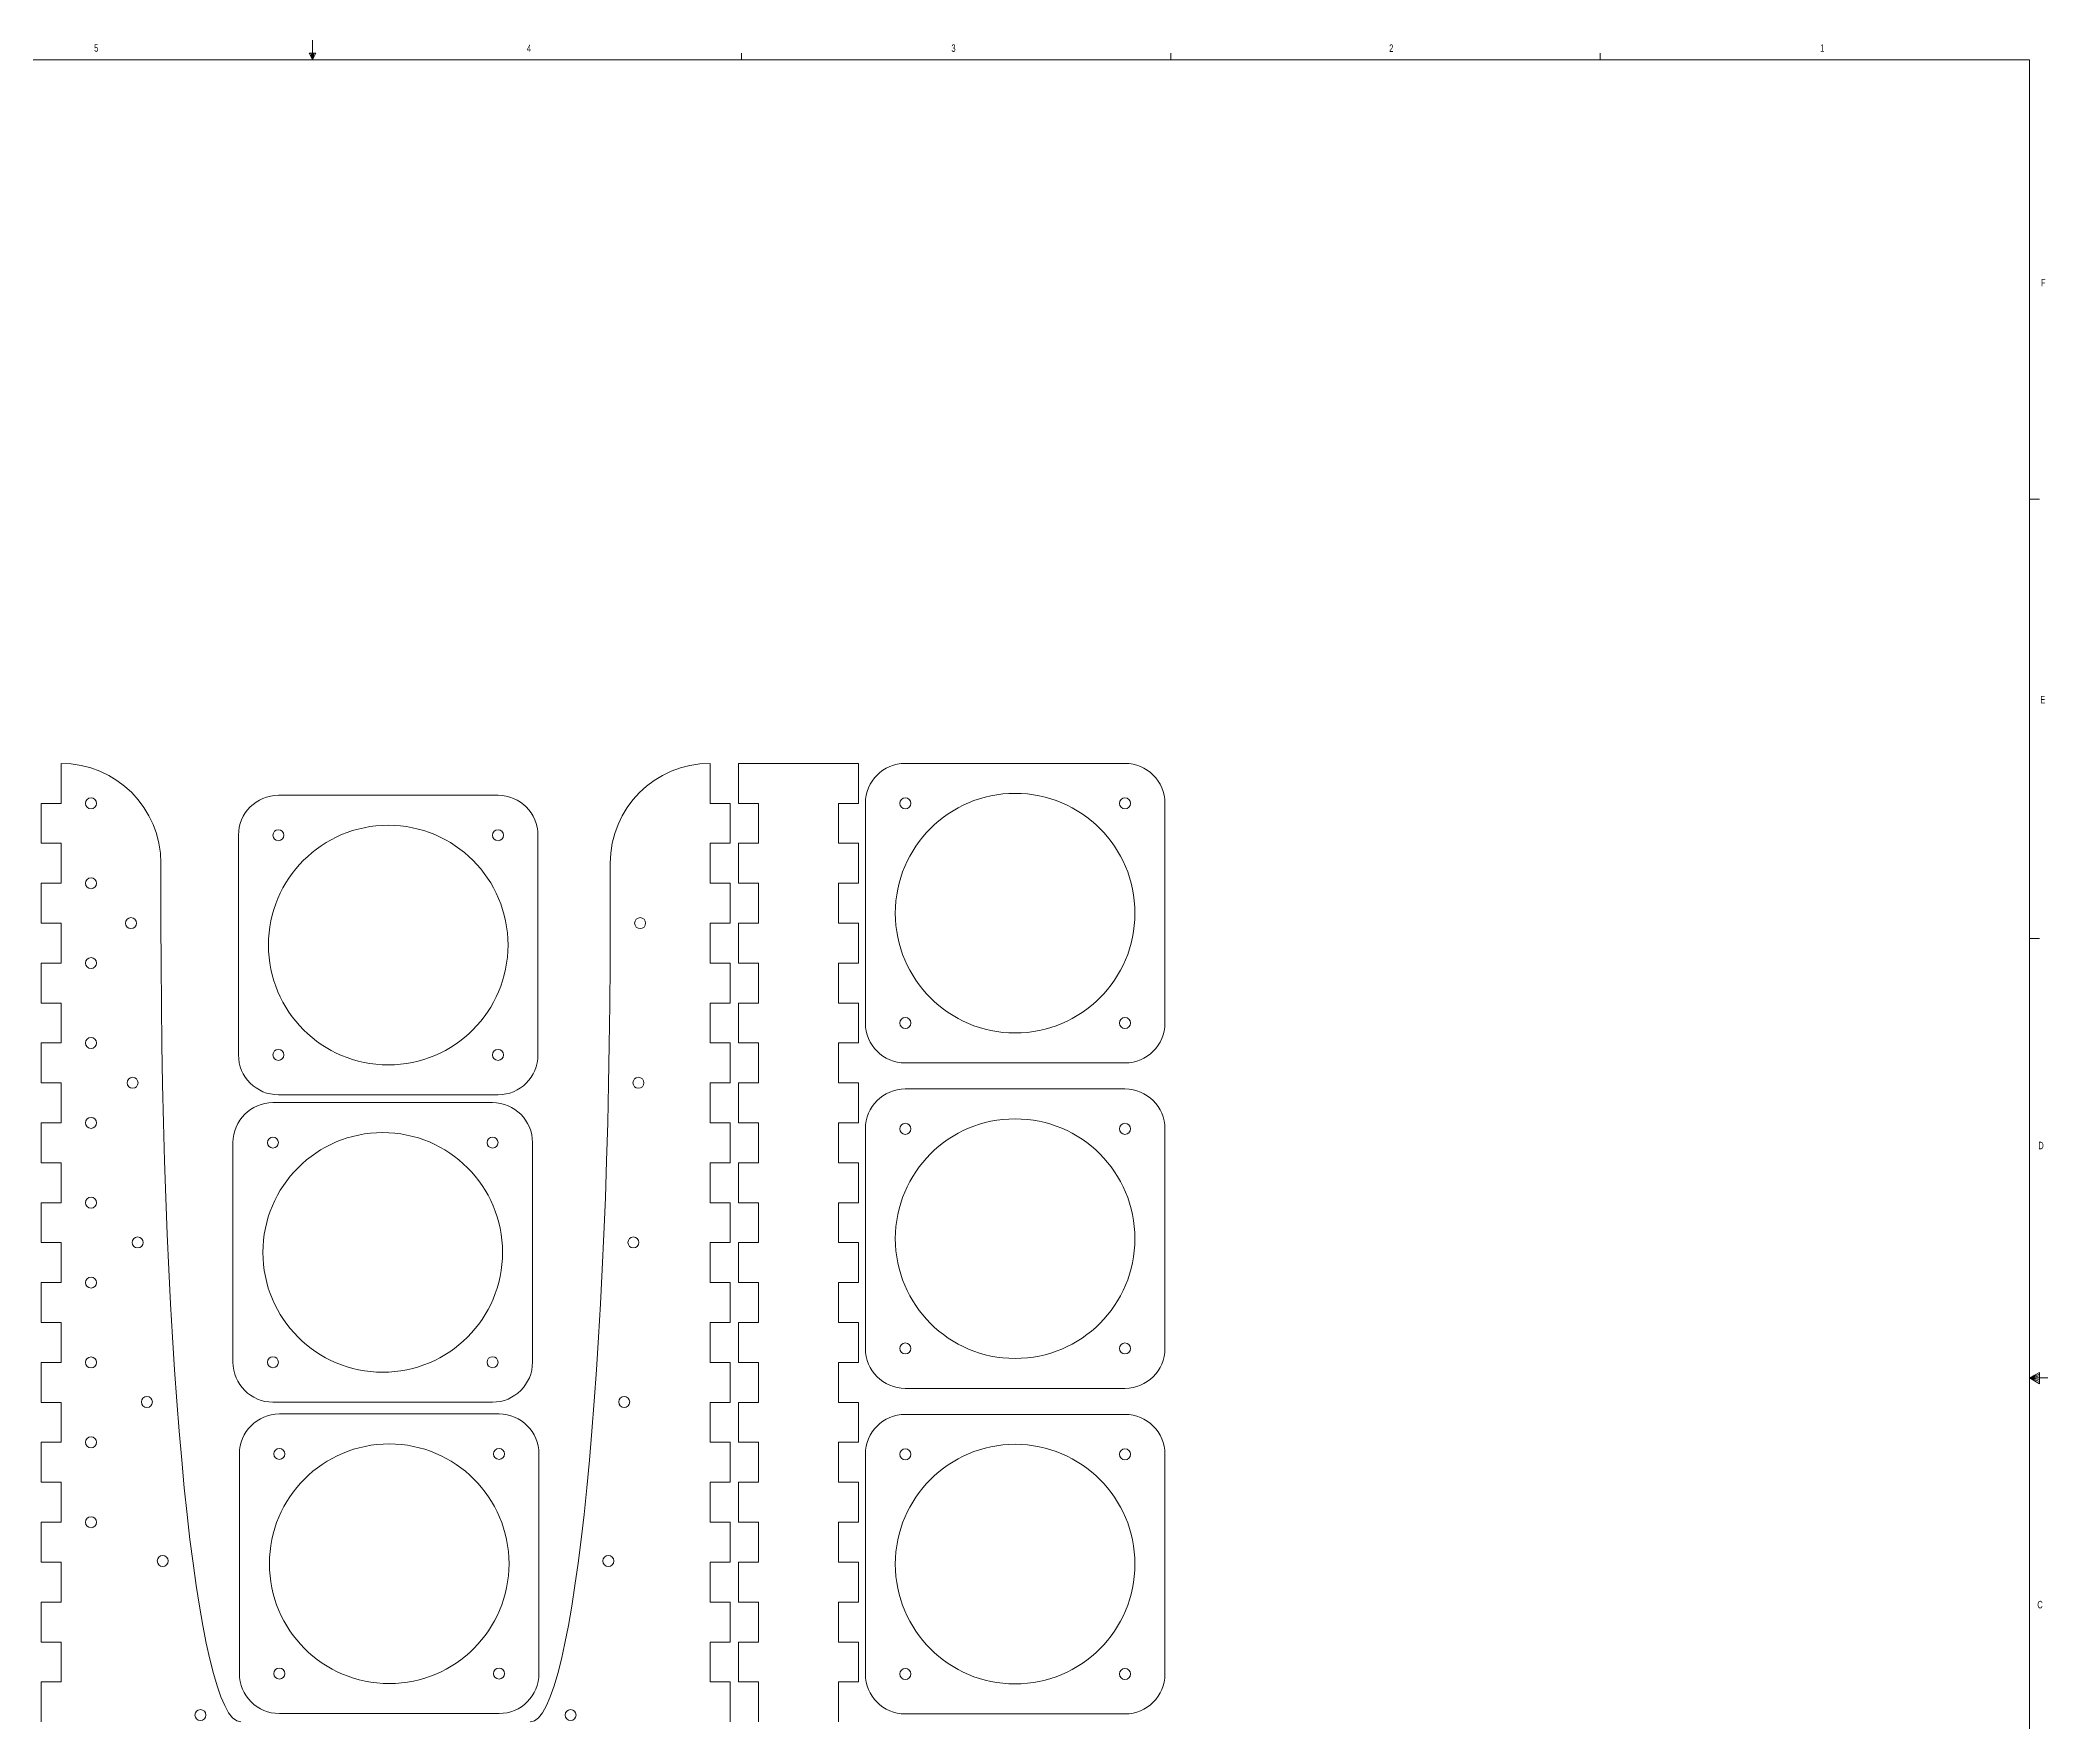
# Model space of a CAD drawing. Header units: inches. Extents: x 0.3 to 43.9, y 0.2 to 33.7.
# Drawn here: x 18.61 to 43.75, y 12.6 to 33.66 of the extents above; entities that cross this region are included whole.
import ezdxf

# ---------------------------------------------------------------- set-up
doc = ezdxf.new("R2010")
doc.units = ezdxf.units.IN
doc.header["$MEASUREMENT"] = 0
doc.styles.add('SLDTEXTSTYLE0', font='TXT', dxfattribs={"width": 0.75})

msp = doc.modelspace()

# ---------------------------------------------------------------- linework, layer by layer
at = {"color": 7, "linetype": 'Continuous', "lineweight": 0}
for p, q in [((21.981, 33.496), (22.067, 33.496)), ((22.023, 33.411), (21.981, 33.496)), ((22.023, 33.411), (21.989, 33.496)), ((22.023, 33.411), (22.009, 33.496)), ((22.023, 33.411), (22.023, 33.658)), ((22.023, 33.411), (22.036, 33.496)), ((22.023, 33.411), (22.046, 33.496)), ((22.023, 33.411), (22.067, 33.496)), ((27.398, 33.411), (27.398, 33.495)), ((32.773, 33.411), (32.773, 33.495)), ((38.148, 33.411), (38.148, 33.495)), ((0.523, 33.411), (43.523, 33.411)), ((43.523, 0.411), (43.523, 33.411)), ((43.523, 27.911), (43.648, 27.911)), ((43.523, 22.411), (43.648, 22.411)), ((43.523, 16.911), (43.647, 16.976)), ((43.647, 16.958), (43.523, 16.911)), ((43.647, 16.934), (43.523, 16.911)), ((43.647, 16.891), (43.523, 16.911)), ((43.647, 16.865), (43.523, 16.911)), ((43.647, 16.837), (43.523, 16.911)), ((43.523, 16.911), (43.752, 16.911)), ((43.647, 16.976), (43.647, 16.837))]:
    msp.add_line(p, q, dxfattribs=at)
at = {"color": 7, "linetype": 'Continuous', "lineweight": 15}
for p, q in [((18.877, 24.103), (18.877, 24.603)), ((27.002, 24.603), (27.002, 24.103)), ((28.859, 24.603), (27.359, 24.603)), ((27.359, 24.103), (27.359, 24.603)), ((28.859, 24.103), (28.859, 24.603)), ((29.447, 24.603), (32.197, 24.603)), ((24.348, 24.204), (21.598, 24.204)), ((18.627, 24.103), (18.627, 23.603)), ((18.627, 24.103), (18.877, 24.103)), ((27.002, 24.103), (27.252, 24.103)), ((27.252, 23.603), (27.252, 24.103)), ((27.359, 24.103), (27.609, 24.103)), ((27.609, 24.103), (27.609, 23.603)), ((28.609, 24.103), (28.859, 24.103)), ((28.609, 23.603), (28.609, 24.103)), ((28.947, 21.353), (28.947, 24.103)), ((32.697, 24.103), (32.697, 21.353)), ((21.098, 23.704), (21.098, 20.954)), ((24.848, 20.954), (24.848, 23.704)), ((18.877, 23.603), (18.627, 23.603)), ((18.877, 23.103), (18.877, 23.603)), ((27.252, 23.603), (27.002, 23.603)), ((27.002, 23.603), (27.002, 23.103)), ((27.609, 23.603), (27.359, 23.603)), ((27.359, 23.103), (27.359, 23.603)), ((28.859, 23.603), (28.609, 23.603)), ((28.859, 23.103), (28.859, 23.603)), ((20.127, 22.603), (20.127, 23.353)), ((25.752, 23.353), (25.752, 22.603)), ((18.627, 23.103), (18.627, 22.603)), ((18.627, 23.103), (18.877, 23.103)), ((27.002, 23.103), (27.252, 23.103)), ((27.252, 22.603), (27.252, 23.103)), ((27.359, 23.103), (27.609, 23.103)), ((27.609, 23.103), (27.609, 22.603)), ((28.609, 23.103), (28.859, 23.103)), ((28.609, 22.603), (28.609, 23.103)), ((18.877, 22.603), (18.627, 22.603)), ((18.877, 22.103), (18.877, 22.603)), ((27.252, 22.603), (27.002, 22.603)), ((27.002, 22.603), (27.002, 22.103)), ((27.609, 22.603), (27.359, 22.603)), ((27.359, 22.103), (27.359, 22.603)), ((28.859, 22.603), (28.609, 22.603)), ((28.859, 22.103), (28.859, 22.603)), ((18.627, 22.103), (18.627, 21.603)), ((18.627, 22.103), (18.877, 22.103)), ((27.002, 22.103), (27.252, 22.103)), ((27.252, 21.603), (27.252, 22.103)), ((27.359, 22.103), (27.609, 22.103)), ((27.609, 22.103), (27.609, 21.603)), ((28.609, 22.103), (28.859, 22.103)), ((28.609, 21.603), (28.609, 22.103)), ((18.877, 21.603), (18.627, 21.603)), ((18.877, 21.103), (18.877, 21.603)), ((27.252, 21.603), (27.002, 21.603)), ((27.002, 21.603), (27.002, 21.103)), ((27.609, 21.603), (27.359, 21.603)), ((27.359, 21.103), (27.359, 21.603)), ((28.859, 21.603), (28.609, 21.603)), ((28.859, 21.103), (28.859, 21.603)), ((18.627, 21.103), (18.627, 20.603)), ((18.627, 21.103), (18.877, 21.103)), ((27.002, 21.103), (27.252, 21.103)), ((27.252, 20.603), (27.252, 21.103)), ((27.359, 21.103), (27.609, 21.103)), ((27.609, 21.103), (27.609, 20.603)), ((28.609, 21.103), (28.859, 21.103)), ((28.609, 20.603), (28.609, 21.103)), ((32.197, 20.853), (29.447, 20.853)), ((18.877, 20.603), (18.627, 20.603)), ((18.877, 20.103), (18.877, 20.603)), ((21.598, 20.454), (24.348, 20.454)), ((27.252, 20.603), (27.002, 20.603)), ((27.002, 20.603), (27.002, 20.103)), ((27.609, 20.603), (27.359, 20.603)), ((27.359, 20.103), (27.359, 20.603)), ((28.859, 20.603), (28.609, 20.603)), ((28.859, 20.103), (28.859, 20.603)), ((29.447, 20.528), (32.197, 20.528)), ((21.529, 20.356), (24.279, 20.356)), ((18.627, 20.103), (18.627, 19.603)), ((18.627, 20.103), (18.877, 20.103)), ((27.002, 20.103), (27.252, 20.103)), ((27.252, 19.603), (27.252, 20.103)), ((27.359, 20.103), (27.609, 20.103)), ((27.609, 20.103), (27.609, 19.603)), ((28.609, 20.103), (28.859, 20.103)), ((28.609, 19.603), (28.609, 20.103)), ((28.947, 17.278), (28.947, 20.028)), ((32.697, 20.028), (32.697, 17.278)), ((21.029, 17.106), (21.029, 19.856)), ((24.779, 19.856), (24.779, 17.106)), ((18.877, 19.603), (18.627, 19.603)), ((18.877, 19.103), (18.877, 19.603)), ((27.252, 19.603), (27.002, 19.603)), ((27.002, 19.603), (27.002, 19.103)), ((27.609, 19.603), (27.359, 19.603)), ((27.359, 19.103), (27.359, 19.603)), ((28.859, 19.603), (28.609, 19.603)), ((28.859, 19.103), (28.859, 19.603)), ((18.627, 19.103), (18.627, 18.603)), ((18.627, 19.103), (18.877, 19.103)), ((27.002, 19.103), (27.252, 19.103)), ((27.252, 18.603), (27.252, 19.103)), ((27.359, 19.103), (27.609, 19.103)), ((27.609, 19.103), (27.609, 18.603)), ((28.609, 19.103), (28.859, 19.103)), ((28.609, 18.603), (28.609, 19.103)), ((18.877, 18.603), (18.627, 18.603)), ((18.877, 18.103), (18.877, 18.603)), ((27.252, 18.603), (27.002, 18.603)), ((27.002, 18.603), (27.002, 18.103)), ((27.609, 18.603), (27.359, 18.603)), ((27.359, 18.103), (27.359, 18.603)), ((28.859, 18.603), (28.609, 18.603)), ((28.859, 18.103), (28.859, 18.603)), ((18.627, 18.103), (18.627, 17.603)), ((18.627, 18.103), (18.877, 18.103)), ((27.002, 18.103), (27.252, 18.103)), ((27.252, 17.603), (27.252, 18.103)), ((27.359, 18.103), (27.609, 18.103)), ((27.609, 18.103), (27.609, 17.603)), ((28.609, 18.103), (28.859, 18.103)), ((28.609, 17.603), (28.609, 18.103)), ((18.877, 17.603), (18.627, 17.603)), ((18.877, 17.103), (18.877, 17.603)), ((27.252, 17.603), (27.002, 17.603)), ((27.002, 17.603), (27.002, 17.103)), ((27.609, 17.603), (27.359, 17.603)), ((27.359, 17.103), (27.359, 17.603)), ((28.859, 17.603), (28.609, 17.603)), ((28.859, 17.103), (28.859, 17.603)), ((18.627, 17.103), (18.627, 16.603)), ((18.627, 17.103), (18.877, 17.103)), ((27.002, 17.103), (27.252, 17.103)), ((27.252, 16.603), (27.252, 17.103)), ((27.359, 17.103), (27.609, 17.103)), ((27.609, 17.103), (27.609, 16.603)), ((28.609, 17.103), (28.859, 17.103)), ((28.609, 16.603), (28.609, 17.103)), ((18.877, 16.603), (18.627, 16.603)), ((18.877, 16.103), (18.877, 16.603)), ((24.279, 16.606), (21.529, 16.606)), ((27.252, 16.603), (27.002, 16.603)), ((27.002, 16.603), (27.002, 16.103)), ((27.609, 16.603), (27.359, 16.603)), ((27.359, 16.103), (27.359, 16.603)), ((28.859, 16.603), (28.609, 16.603)), ((28.859, 16.103), (28.859, 16.603)), ((32.197, 16.778), (29.447, 16.778)), ((21.61, 16.458), (24.36, 16.458)), ((29.447, 16.453), (32.197, 16.453)), ((18.627, 16.103), (18.627, 15.603)), ((18.627, 16.103), (18.877, 16.103)), ((27.002, 16.103), (27.252, 16.103)), ((27.252, 15.603), (27.252, 16.103)), ((27.359, 16.103), (27.609, 16.103)), ((27.609, 16.103), (27.609, 15.603)), ((28.609, 16.103), (28.859, 16.103)), ((28.609, 15.603), (28.609, 16.103)), ((21.11, 13.208), (21.11, 15.958)), ((24.86, 15.958), (24.86, 13.208)), ((28.947, 13.203), (28.947, 15.953)), ((32.697, 15.953), (32.697, 13.203)), ((18.877, 15.603), (18.627, 15.603)), ((18.877, 15.103), (18.877, 15.603)), ((27.252, 15.603), (27.002, 15.603)), ((27.002, 15.603), (27.002, 15.103)), ((27.609, 15.603), (27.359, 15.603)), ((27.359, 15.103), (27.359, 15.603)), ((28.859, 15.603), (28.609, 15.603)), ((28.859, 15.103), (28.859, 15.603)), ((18.627, 15.103), (18.627, 14.603)), ((18.627, 15.103), (18.877, 15.103)), ((27.002, 15.103), (27.252, 15.103)), ((27.252, 14.603), (27.252, 15.103)), ((27.359, 15.103), (27.609, 15.103)), ((27.609, 15.103), (27.609, 14.603)), ((28.609, 15.103), (28.859, 15.103)), ((28.609, 14.603), (28.609, 15.103)), ((18.877, 14.603), (18.627, 14.603)), ((18.877, 14.103), (18.877, 14.603)), ((27.252, 14.603), (27.002, 14.603)), ((27.002, 14.603), (27.002, 14.103)), ((27.609, 14.603), (27.359, 14.603)), ((27.359, 14.103), (27.359, 14.603)), ((28.859, 14.603), (28.609, 14.603)), ((28.859, 14.103), (28.859, 14.603)), ((18.627, 14.103), (18.627, 13.603)), ((18.627, 14.103), (18.877, 14.103)), ((27.002, 14.103), (27.252, 14.103)), ((27.252, 13.603), (27.252, 14.103)), ((27.359, 14.103), (27.609, 14.103)), ((27.609, 14.103), (27.609, 13.603)), ((28.609, 14.103), (28.859, 14.103)), ((28.609, 13.603), (28.609, 14.103)), ((18.877, 13.603), (18.627, 13.603)), ((18.877, 13.103), (18.877, 13.603)), ((27.252, 13.603), (27.002, 13.603)), ((27.002, 13.603), (27.002, 13.103)), ((27.609, 13.603), (27.359, 13.603)), ((27.359, 13.103), (27.359, 13.603)), ((28.859, 13.603), (28.609, 13.603)), ((28.859, 13.103), (28.859, 13.603)), ((18.627, 13.103), (18.627, 12.603)), ((18.627, 13.103), (18.877, 13.103)), ((27.002, 13.103), (27.252, 13.103)), ((27.252, 12.603), (27.252, 13.103)), ((27.359, 13.103), (27.609, 13.103)), ((27.609, 13.103), (27.609, 12.603)), ((28.609, 13.103), (28.859, 13.103)), ((28.609, 12.603), (28.609, 13.103)), ((24.36, 12.708), (21.61, 12.708)), ((32.197, 12.703), (29.447, 12.703))]:
    msp.add_line(p, q, dxfattribs=at)
for centre, radius in [((19.252, 24.103), 0.0689), ((30.822, 22.728), 1.5), ((29.447, 24.103), 0.0689), ((32.197, 24.103), 0.0689), ((22.973, 22.329), 1.5), ((21.598, 23.704), 0.0689), ((24.348, 23.704), 0.0689), ((19.252, 23.103), 0.0689), ((19.752, 22.603), 0.0689), ((26.127, 22.603), 0.0689), ((19.252, 22.103), 0.0689), ((29.447, 21.353), 0.0689), ((32.197, 21.353), 0.0689), ((19.252, 21.103), 0.0689), ((21.598, 20.954), 0.0689), ((24.348, 20.954), 0.0689), ((19.772, 20.604), 0.0689), ((26.106, 20.604), 0.0689), ((19.252, 20.103), 0.0689), ((30.822, 18.653), 1.5), ((22.904, 18.481), 1.5), ((21.529, 19.856), 0.0689), ((24.279, 19.856), 0.0689), ((29.447, 20.028), 0.0689), ((32.197, 20.028), 0.0689), ((19.252, 19.103), 0.0689), ((19.835, 18.605), 0.0689), ((26.043, 18.605), 0.0689), ((19.252, 18.103), 0.0689), ((29.447, 17.278), 0.0689), ((32.197, 17.278), 0.0689), ((19.252, 17.103), 0.0689), ((21.529, 17.106), 0.0689), ((24.279, 17.106), 0.0689), ((19.951, 16.608), 0.0689), ((25.927, 16.608), 0.0689), ((19.252, 16.103), 0.0689), ((22.985, 14.583), 1.5), ((21.61, 15.958), 0.0689), ((24.36, 15.958), 0.0689), ((30.822, 14.578), 1.5), ((29.447, 15.953), 0.0689), ((32.197, 15.953), 0.0689), ((19.252, 15.103), 0.0689), ((20.15, 14.618), 0.0689), ((25.729, 14.618), 0.0689), ((21.61, 13.208), 0.0689), ((24.36, 13.208), 0.0689), ((29.447, 13.203), 0.0689), ((32.197, 13.203), 0.0689), ((20.622, 12.688), 0.0689), ((25.256, 12.688), 0.0689)]:
    msp.add_circle(centre, radius, dxfattribs=at)
for centre, radius, start, end in [((18.877, 23.353), 1.25, 0, 90), ((27.002, 23.353), 1.25, 90, 180), ((29.447, 24.103), 0.5, 90, 180), ((32.197, 24.103), 0.5, 0, 90), ((21.598, 23.704), 0.5, 90, 180), ((24.348, 23.704), 0.5, 0, 90), ((29.447, 21.353), 0.5, 180, 270), ((32.197, 21.353), 0.5, 270, 0), ((21.598, 20.954), 0.5, 180, 270), ((24.348, 20.954), 0.5, 270, 0), ((29.447, 20.028), 0.5, 90, 180), ((32.197, 20.028), 0.5, 0, 90), ((21.529, 19.856), 0.5, 90, 180), ((24.279, 19.856), 0.5, 0, 90), ((21.529, 17.106), 0.5, 180, 270), ((24.279, 17.106), 0.5, 270, 0), ((29.447, 17.278), 0.5, 180, 270), ((32.197, 17.278), 0.5, 270, 0), ((21.61, 15.958), 0.5, 90, 180), ((24.36, 15.958), 0.5, 0, 90), ((29.447, 15.953), 0.5, 90, 180), ((32.197, 15.953), 0.5, 0, 90), ((21.61, 13.208), 0.5, 180, 270), ((24.36, 13.208), 0.5, 270, 0), ((29.447, 13.203), 0.5, 180, 270), ((32.197, 13.203), 0.5, 270, 0)]:
    msp.add_arc(centre, radius, start, end, dxfattribs=at)
for centre, major_axis, start_param, end_param in [((21.127, 22.603), (0, -10), 4.712389, 6.283185), ((24.752, 22.603), (0, 10), 3.141593, 4.712389)]:
    msp.add_ellipse(centre, major_axis=major_axis, ratio=0.1, start_param=start_param, end_param=end_param, dxfattribs=at)

# ---------------------------------------------------------------- texts
at = {"color": 7, "linetype": 'Continuous', "lineweight": 0, "char_height": 0.0938, "attachment_point": 1, "style": 'SLDTEXTSTYLE0'}
for s, insert in [('5', (19.291, 33.607)), ('4', (24.709, 33.603)), ('3', (30.024, 33.606)), ('2', (35.505, 33.605)), ('1', (40.902, 33.607)), ('F', (43.665, 30.669)), ('E', (43.657, 25.449)), ('D', (43.632, 19.866)), ('C', (43.62, 14.118))]:
    msp.add_mtext(s, dxfattribs=dict(at, insert=insert))

doc.saveas('drawing.dxf')
